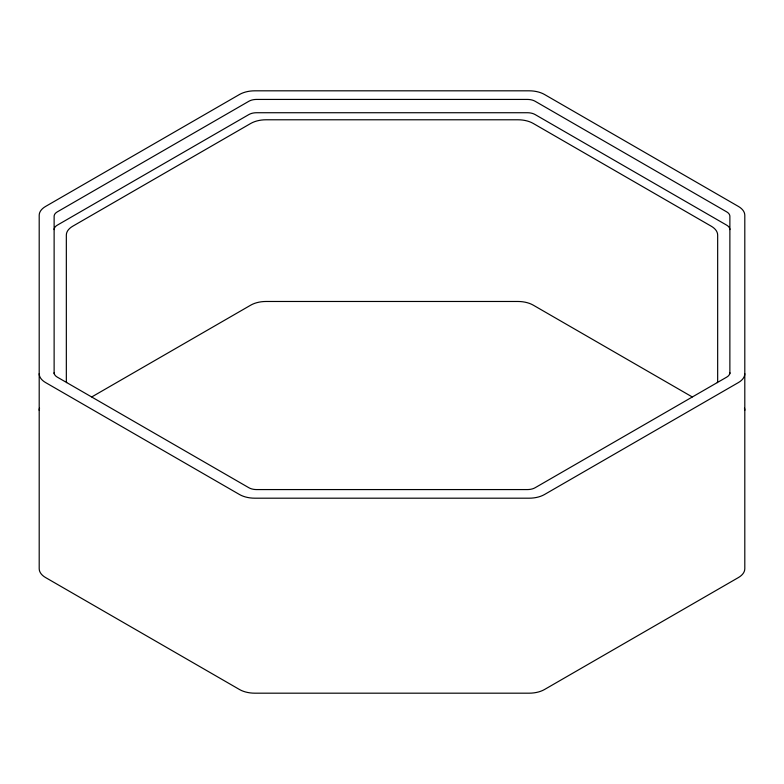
<?xml version="1.0" encoding="UTF-8"?>
<svg xmlns="http://www.w3.org/2000/svg" width="784" height="784" viewBox="0 0 784 784"><rect width="100%" height="100%" fill="white"/><g stroke="black" fill="none" stroke-linecap="round" stroke-linejoin="round"><path stroke-width="1.18" d="M91.777 396.929L250.743 305.152A21.707 12.534 0 0 1 266.099 301.477L517.901 301.477A21.707 12.534 0 0 1 533.257 305.152L692.223 396.929M729.875 373.782L729.875 216.296A10.858 6.272 0 0 0 726.69 211.866L535.129 101.263A10.858 6.272 0 0 0 527.456 99.431L256.544 99.431A10.858 6.272 0 0 0 248.871 101.263L57.31 211.866A10.858 6.272 0 0 0 54.125 216.296L54.125 373.782M744.467 408.141A21.707 12.534 0 0 1 744.8 410.316M39.2 410.316A21.707 12.534 0 0 1 39.533 408.141M729.875 229.594A10.858 6.272 0 0 0 726.69 225.165L535.129 114.562A10.858 6.272 0 0 0 527.456 112.729L256.544 112.729A10.858 6.272 0 0 0 248.871 114.562L57.31 225.165A10.858 6.272 0 0 0 54.125 229.594M729.875 372.704A10.858 6.272 0 0 1 726.69 377.143L535.129 487.736A10.858 6.272 0 0 1 527.456 489.569L256.544 489.569A10.858 6.272 0 0 1 248.871 487.736L57.31 377.143A10.858 6.272 0 0 1 54.125 372.704M717.331 382.661A21.707 12.534 0 0 0 717.664 380.485L717.664 235.112A21.707 12.534 0 0 0 711.304 226.243L533.257 123.451A21.707 12.534 0 0 0 517.901 119.776L266.099 119.776A21.707 12.534 0 0 0 250.743 123.451L72.696 226.243A21.707 12.534 0 0 0 66.336 235.112L66.336 380.485A21.707 12.534 0 0 0 66.669 382.661M744.8 373.684A21.707 12.534 0 0 1 738.44 382.543L544.498 494.518A21.707 12.534 0 0 1 529.141 498.193L254.859 498.193A21.707 12.534 0 0 1 239.502 494.518L45.56 382.543A21.707 12.534 0 0 1 39.2 373.684M239.502 94.482L45.56 206.457A21.707 12.534 0 0 0 39.2 215.326L39.2 568.674A21.707 12.534 0 0 0 45.56 577.543L239.502 689.518A21.707 12.534 0 0 0 254.859 693.183L529.141 693.183A21.707 12.534 0 0 0 544.498 689.518L738.44 577.543A21.707 12.534 0 0 0 744.8 568.674L744.8 215.326A21.707 12.534 0 0 0 738.44 206.457L544.498 94.482A21.707 12.534 0 0 0 529.141 90.817L254.859 90.817A21.707 12.534 0 0 0 239.502 94.482"/></g></svg>
